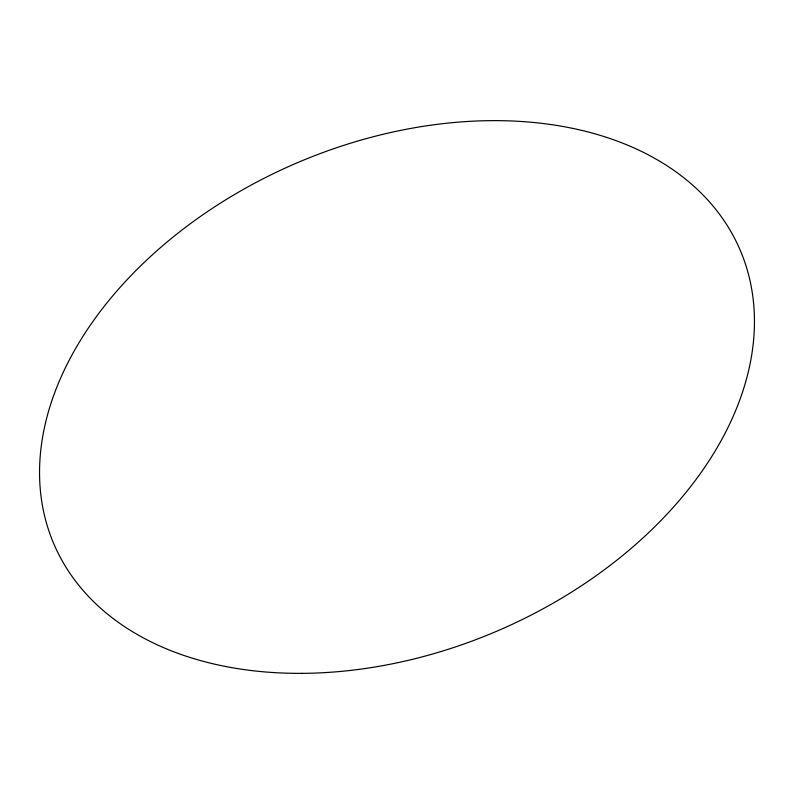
<?xml version="1.0" encoding="UTF-8"?>
<svg xmlns="http://www.w3.org/2000/svg" width="794" height="794" viewBox="0 0 794 794"><rect width="100%" height="100%" fill="white"/><g stroke="black" fill="none" stroke-linecap="round" stroke-linejoin="round"><path stroke-width="1.19" d="M302.365 673.352A373.289 254.586 -23.2 0 0 742.837 256.73A373.289 254.586 -23.2 0 0 145.788 260.918A373.289 254.586 -23.2 0 0 302.365 673.352"/></g></svg>
